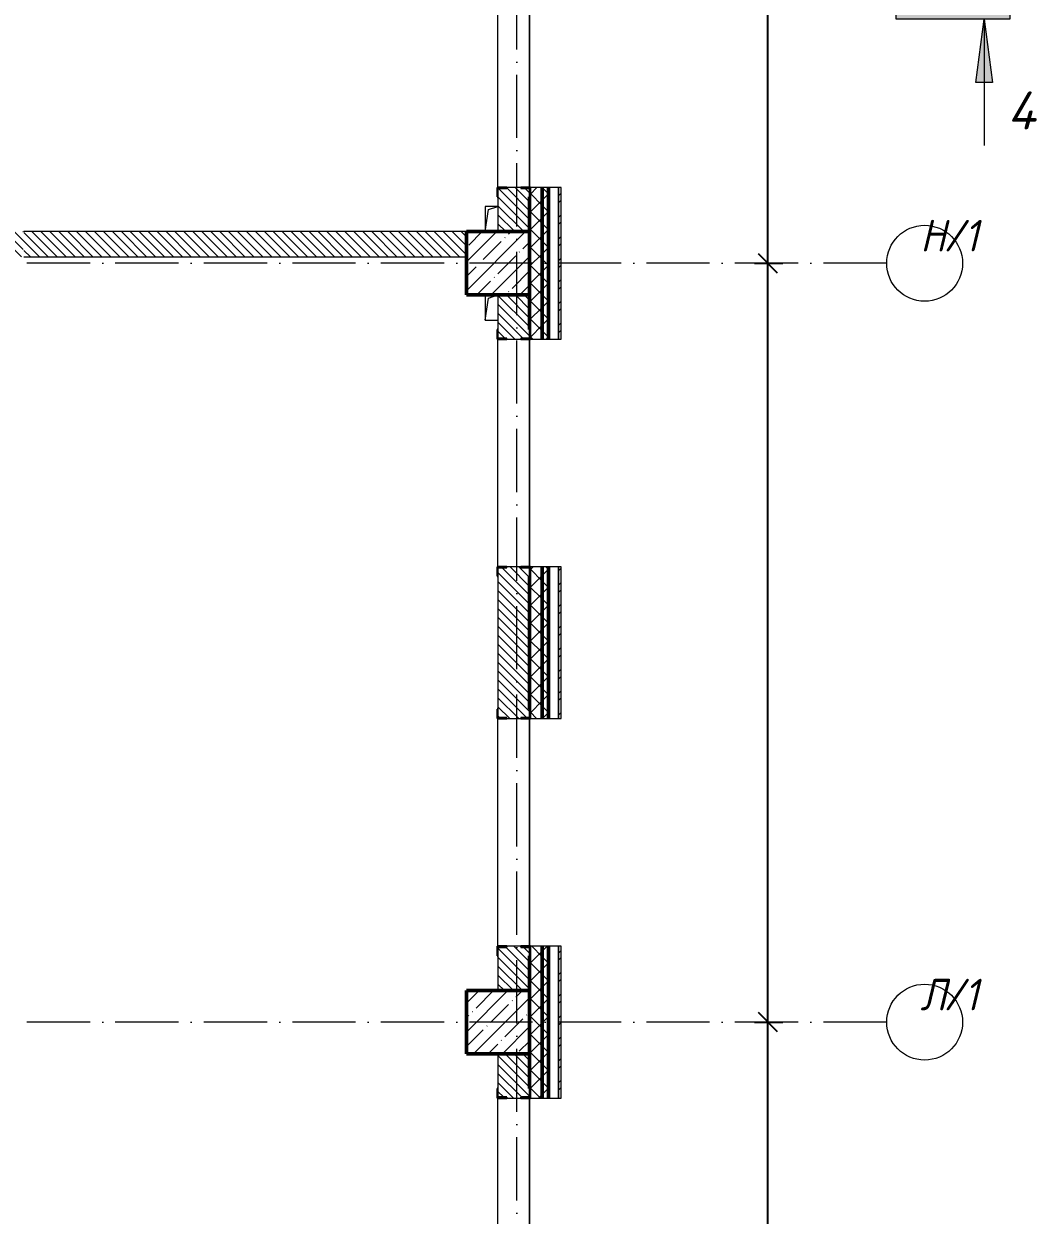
# Model space of a CAD drawing. Header units: millimetres. Extents: x -401725 to 250493, y 305116 to 802890.
# Drawn here: x 241935 to 249950, y 329991 to 339410 of the extents above; entities that cross this region are included whole.
import ezdxf

# ---------------------------------------------------------------- set-up
doc = ezdxf.new("R2010")
doc.units = ezdxf.units.MM
doc.linetypes.add('50_200_ШТРИХ_1Т_ш5_п1_п1_', pattern=[700, 500, -100, 0, -100])
for name, color, linetype, lineweight in [('A-____-____-DIMS', 7, 'Continuous', 9), ('A-GENM-____-MCUT', 7, 'Continuous', 25), ('A-GENM-____-OTLN', 7, 'Continuous', 9), ('A-GENM-____-OTLN-1', 7, 'Continuous', 25), ('A-WALL-____-MCUT-2', 7, 'Continuous', 50), ('A-WALL-____-MCUT-3', 7, 'Continuous', 9), ('A-WALL-____-OTLN', 7, 'Continuous', 9), ('A-WALL-____-PATT-1', 7, 'Continuous', 9), ('A-WALL-FNSH-MCUT-1', 7, 'Continuous', 9), ('G-____-____-SYMB', 7, 'Continuous', 9), ('S-COLS-____-MCUT', 7, 'Continuous', 50), ('S-COLS-____-OTLN', 7, 'Continuous', 9), ('S-GRID-____-IDEN', 7, 'Continuous', 9), ('S-GRID-____-OTLN-1', 7, '50_200_ШТРИХ_1Т_ш5_п1_п1_', 9)]:
    doc.layers.add(name, color=color, linetype=linetype, lineweight=lineweight)
doc.styles.add('ISOCPEUR_I', font='isocpeui.ttf', dxfattribs={"width": 0.9, "height": 2.5})
doc.styles.add('ISOCPEUR_I_8', font='isocpeui.ttf', dxfattribs={"height": 300})
doc.dimstyles.new('ISO-2_5_0_9К_БОЛЬШОЙ_ОСИ', dxfattribs={"dimscale": 304.8, "dimtxt": 248.995294, "dimasz": 0.492126, "dimexe": 0.393701, "dimexo": 0, "dimgap": 0, "dimtad": 1, "dimdec": 0, "dimzin": 0, "dimdsep": 46, "dimtxsty": 'ISOCPEUR_I', "dimblk1": 'OBLIQUE', "dimblk2": 'OBLIQUE', "dimsah": 1, "dimcen": 0.09, "dimdle": 0.393701, "dimazin": 0, "dimtfac": 1, "dimtdec": 4, "dimtix": 1, "dimtmove": 0, "dimatfit": 3, "dimfxl": 1, "dimtvp": 1, "dimtolj": 1, "dimtzin": 0, "dimarcsym": 2})
pattern_1 = [(135, (144685.44, 312186.367), (-35.35534, -35.35534), [])]
pattern_2 = [(45, (144685.44, 312186.37), (-70.71068, 70.71068), []), (135, (144685.44, 312186.37), (-70.71068, -70.71068), [])]

# ---------------------------------------------------------------- blocks, each defined once
blk = doc.blocks.new('BSC_Колонна _Прямоугольная - 500х500-V31-АР1_План отверстий 3 этажа в осях 1-64_А-ГГ')
at = {"layer": 'S-COLS-____-OTLN'}
h = blk.add_hatch(dxfattribs=at)
h.set_pattern_fill('FP_68', color=256, style=0, pattern_type=2)
h.set_pattern_definition([(45, (-101000, -25331.04), (-114.04925, 114.04925), []), (45, (-100885.95, -25331.04), (-114.04925, 114.04925), [201.613, -40.323, 3.353, -36.97])])
h.paths.add_polyline_path([(-250, -250), (250, -250), (250, 250), (-250, 250)], flags=0)
at = {"layer": 'S-COLS-____-MCUT'}
for p, q in [((250, 250), (-250, 250)), ((-250, 250), (-250, -250)), ((250, -250), (250, 250)), ((-250, -250), (250, -250))]:
    blk.add_line(p, q, dxfattribs=at)
blk = doc.blocks.new('BSC_Колонна _Прямоугольная - 500х500-V37-АР1_План отверстий 3 этажа в осях 1-64_А-ГГ')
at = {"layer": 'S-COLS-____-OTLN'}
h = blk.add_hatch(dxfattribs=at)
h.set_pattern_fill('FP_74', color=256, style=0, pattern_type=2)
h.set_pattern_definition([(45, (-101000, -19331.04), (-114.04925, 114.04925), []), (45, (-100885.95, -19331.04), (-114.04925, 114.04925), [201.613, -40.323, 3.353, -36.97])])
h.paths.add_polyline_path([(-250, -250), (250, -250), (250, 250), (-250, 250)], flags=0)
at = {"layer": 'S-COLS-____-MCUT'}
for p, q in [((250, 250), (-250, 250)), ((-250, 250), (-250, -250)), ((250, -250), (250, 250)), ((-250, -250), (250, -250))]:
    blk.add_line(p, q, dxfattribs=at)
blk = doc.blocks.new('Фахверк_СКБ_Уголок - 250_2700-27497298-АР1_План отверстий 3 этажа в осях 1-64_А-ГГ')
at = {"layer": 'A-GENM-____-MCUT'}
for p, q in [((200, 181), (125, 181)), ((125, 181), (125, 106)), ((125, 106), (131, 106)), ((131, 106), (131, 175)), ((131, 175), (200, 175)), ((200, 175), (200, 181)), ((131, -6), (125, -6)), ((125, -6), (125, -81)), ((125, -81), (200, -81)), ((131, -75), (131, -6)), ((200, -75), (131, -75)), ((200, -81), (200, -75))]:
    blk.add_line(p, q, dxfattribs=at)
blk = doc.blocks.new('AR_Отверстие прямоугольное _в плите_ - AR_Отверстие прямоугольное _в плите_-V179-АР1_План отверстий 3 этажа в осях 1-64_А-ГГ')
at = {"layer": 'A-GENM-____-OTLN'}
for p, q in [((50, 100), (-50, 100)), ((-50, 100), (-50, -100)), ((-25, 75), (50, 100)), ((-50, -100), (-25, 75))]:
    blk.add_line(p, q, dxfattribs=at)
blk = doc.blocks.new('AR_Отверстие прямоугольное _в плите_ - AR_Отверстие прямоугольное _в плите_-V178-АР1_План отверстий 3 этажа в осях 1-64_А-ГГ')
at = {"layer": 'A-GENM-____-OTLN'}
for p, q in [((-50, 100), (-50, -100)), ((-25, 75), (50, 100)), ((-50, -100), (-25, 75)), ((-50, -100), (50, -100))]:
    blk.add_line(p, q, dxfattribs=at)
blk = doc.blocks.new('Ось сетки - Круг_Ø6_00__ISO-2_5_0_9K_-25732049-АР1_План отверстий 3 этажа в осях 1-64_А-ГГ')
at = {"layer": 'S-GRID-____-IDEN'}
blk.add_circle((0, 0), 3, dxfattribs=at)
blk = doc.blocks.new('_Oblique')
at = {"color": 0, "linetype": 'ByBlock', "lineweight": -2}
blk.add_line((-0.5, -0.5), (0.5, 0.5), dxfattribs=at)
blk = doc.blocks.new('*D10164')
at = {"layer": 'A-____-____-DIMS', "color": 0, "lineweight": -2, "transparency": 16777216}
for p, q in [((247819.7, 328397.4), (247819.7, 331637.4)), ((247713.6, 331517.4), (247939.7, 331517.4)), ((247713.6, 328517.4), (247939.7, 328517.4))]:
    blk.add_line(p, q, dxfattribs=at)
at = {"layer": 'Defpoints', "color": 0, "transparency": 16777216}
for p in [(247713.6, 331517.4), (247819.7, 331517.4), (247713.6, 328517.4)]:
    blk.add_point(p, dxfattribs=at)
at = {"layer": 'A-____-____-DIMS', "color": 0, "lineweight": -2, "transparency": 16777216, "xscale": 150, "yscale": 150, "zscale": 150}
for p, rotation in [((247819.7, 331517.4), 90), ((247819.7, 328517.4), 270)]:
    blk.add_blockref('_Oblique', p, dxfattribs=dict(at, rotation=rotation))
at = {"layer": 'A-____-____-DIMS', "color": 0, "transparency": 16777216, "insert": (247818.4, 330017.4), "char_height": 2.5, "width": 758.478, "attachment_point": 5, "rotation": 90, "style": 'ISOCPEUR_I'}
blk.add_mtext('\\A1;3000', dxfattribs=at)
blk = doc.blocks.new('*D10165')
at = {"layer": 'A-____-____-DIMS', "color": 0, "lineweight": -2, "transparency": 16777216}
for p, q in [((247819.7, 331397.4), (247819.7, 337637.4)), ((247713.6, 337517.4), (247939.7, 337517.4)), ((247713.6, 331517.4), (247939.7, 331517.4))]:
    blk.add_line(p, q, dxfattribs=at)
at = {"layer": 'Defpoints', "color": 0, "transparency": 16777216}
for p in [(247713.6, 337517.4), (247819.7, 337517.4), (247713.6, 331517.4)]:
    blk.add_point(p, dxfattribs=at)
at = {"layer": 'A-____-____-DIMS', "color": 0, "lineweight": -2, "transparency": 16777216, "xscale": 150, "yscale": 150, "zscale": 150}
for p, rotation in [((247819.7, 337517.4), 90), ((247819.7, 331517.4), 270)]:
    blk.add_blockref('_Oblique', p, dxfattribs=dict(at, rotation=rotation))
at = {"layer": 'A-____-____-DIMS', "color": 0, "transparency": 16777216, "insert": (247818.4, 334517.4), "char_height": 2.5, "width": 758.478, "attachment_point": 5, "rotation": 90, "style": 'ISOCPEUR_I'}
blk.add_mtext('\\A1;6000', dxfattribs=at)
blk = doc.blocks.new('*D10166')
at = {"layer": 'A-____-____-DIMS', "color": 0, "lineweight": -2, "transparency": 16777216}
for p, q in [((247819.7, 337397.4), (247819.7, 340637.4)), ((247713.6, 340517.4), (247939.7, 340517.4)), ((247713.6, 337517.4), (247939.7, 337517.4))]:
    blk.add_line(p, q, dxfattribs=at)
at = {"layer": 'Defpoints', "color": 0, "transparency": 16777216}
for p in [(247713.6, 340517.4), (247819.7, 340517.4), (247713.6, 337517.4)]:
    blk.add_point(p, dxfattribs=at)
at = {"layer": 'A-____-____-DIMS', "color": 0, "lineweight": -2, "transparency": 16777216, "xscale": 150, "yscale": 150, "zscale": 150}
for p, rotation in [((247819.7, 340517.4), 90), ((247819.7, 337517.4), 270)]:
    blk.add_blockref('_Oblique', p, dxfattribs=dict(at, rotation=rotation))
at = {"layer": 'A-____-____-DIMS', "color": 0, "transparency": 16777216, "insert": (247818.4, 339017.4), "char_height": 2.5, "width": 758.478, "attachment_point": 5, "rotation": 90, "style": 'ISOCPEUR_I'}
blk.add_mtext('\\A1;3000', dxfattribs=at)
blk = doc.blocks.new('Разрез - Концевая часть разреза-18266132-АР1_План отверстий 3 этажа в осях 1-64_А-ГГ')
at = {"layer": 'G-____-____-SYMB'}
for points in [[(0, 0.5), (0, -0.5), (-9, -0.5), (-9, 0.5)], [(-6.292, -5.5), (-7.609, -5.5), (-6.95, -0.5)]]:
    blk.add_hatch(color=256, dxfattribs=at).paths.add_polyline_path(points, flags=0)
for p, q in [((0, 0.5), (-9, 0.5)), ((-9, 0.5), (-9, -0.5)), ((0, -0.5), (0, 0.5)), ((-9, -0.5), (0, -0.5)), ((-6.95, -0.5), (-7.609, -5.5)), ((-6.95, -0.5), (-6.95, -10.5)), ((-6.292, -5.5), (-6.95, -0.5)), ((-7.609, -5.5), (-6.292, -5.5))]:
    blk.add_line(p, q, dxfattribs=at)

msp = doc.modelspace()

# ---------------------------------------------------------------- hatches: boundary and pattern name
at = {"layer": 'A-WALL-____-PATT-1'}
h = msp.add_hatch(dxfattribs=at)
h.set_pattern_fill('FP_1', color=256, style=0, pattern_type=2)
h.set_pattern_definition(pattern_2)
h.paths.add_polyline_path([(246035.4376, 310167.4093), (246035.4376, 311117.4093), (245941.4376, 311117.4093), (245941.4376, 311042.4093), (245935.4376, 311042.4093), (245935.4376, 310167.4093)], flags=0)
h.paths.add_polyline_path([(245941.4376, 312917.4093), (246035.4376, 312917.4093), (246035.4376, 314117.4093), (245941.4376, 314117.4093), (245941.4376, 314042.4093), (245935.4376, 314042.4093), (245935.4376, 312992.4093), (245941.4376, 312992.4093), (245941.4376, 312920.4207)], flags=0)
h.paths.add_polyline_path([(246035.4376, 315917.4093), (246035.4376, 317117.4093), (245941.4376, 317117.4093), (245941.4376, 317042.4093), (245935.4376, 317042.4093), (245935.4376, 315992.4093), (245941.4376, 315992.4093), (245941.4376, 315917.4093)], flags=0)
h.paths.add_polyline_path([(246035.4376, 318917.4093), (246035.4376, 320117.4093), (245941.4376, 320117.4093), (245941.4376, 320042.4093), (245935.4376, 320042.4093), (245935.4376, 318992.4093), (245941.4376, 318992.4093), (245941.4376, 318917.4093)], flags=0)
h.paths.add_polyline_path([(245941.4376, 321917.4093), (246035.4376, 321917.4093), (246035.4376, 323117.4093), (245941.4376, 323117.4093), (245941.4376, 323042.4093), (245935.4376, 323042.4093), (245935.4376, 321992.4093), (245941.4376, 321992.4093), (245941.4376, 321923.4093)], flags=0)
h.paths.add_polyline_path([(245941.4376, 327917.4093), (246035.4376, 327917.4093), (246035.4376, 329117.4093), (245941.4376, 329117.4093), (245941.4376, 329042.4093), (245935.4376, 329042.4093), (245935.4376, 327992.4093), (245941.4376, 327992.4093), (245941.4376, 327923.4093)], flags=0)
h.paths.add_polyline_path([(245941.4376, 330917.4093), (246035.4376, 330917.4093), (246035.4376, 332117.4093), (245941.4376, 332117.4093), (245941.4376, 332042.4093), (245935.4376, 332042.4093), (245935.4376, 330992.4093), (245941.4376, 330992.4093), (245941.4376, 330923.4093)], flags=0)
h.paths.add_polyline_path([(246035.4376, 333917.4093), (246035.4376, 335117.4093), (245941.4376, 335117.4093), (245941.4376, 335042.4093), (245935.4376, 335042.4093), (245935.4376, 333992.4093), (245941.4376, 333992.4093), (245941.4376, 333917.4093)], flags=0)
h.paths.add_polyline_path([(245941.4376, 336917.4093), (246035.4376, 336917.4093), (246035.4376, 338117.4093), (245941.4376, 338117.4093), (245941.4376, 338042.4093), (245935.4376, 338042.4093), (245935.4376, 336992.4093), (245941.4376, 336992.4093), (245941.4376, 336923.4093)], flags=0)
h.paths.add_polyline_path([(246035.4376, 339917.4093), (246035.4376, 341117.4093), (245941.4376, 341117.4093), (245941.4376, 341042.4093), (245935.4376, 341042.4093), (245935.4376, 339992.4093), (245941.4376, 339992.4093), (245941.4376, 339917.4093)], flags=0)
h.paths.add_polyline_path([(246035.4376, 345917.4093), (246035.4376, 347117.4093), (245941.4376, 347117.4093), (245941.4376, 347042.4093), (245935.4376, 347042.4093), (245935.4376, 345992.4093), (245941.4376, 345992.4093), (245941.4376, 345917.4093)], flags=0)
h.paths.add_polyline_path([(245941.4376, 348917.4093), (246035.4376, 348917.4093), (246035.4376, 350117.4093), (245941.4376, 350117.4093), (245941.4376, 350042.4093), (245935.4376, 350042.4093), (245935.4376, 348992.4093), (245941.4376, 348992.4093), (245941.4376, 348923.4093)], flags=0)
h.paths.add_polyline_path([(246035.4376, 351917.4093), (246035.4376, 353117.4093), (245941.4376, 353117.4093), (245941.4376, 353042.4093), (245935.4376, 353042.4093), (245935.4376, 351992.4093), (245941.4376, 351992.4093), (245941.4376, 351917.4093)], flags=0)
h.paths.add_polyline_path([(246035.4376, 357917.4093), (246035.4376, 358982.4093), (245935.4376, 358982.4093), (245935.4376, 357992.4093), (245941.4376, 357992.4093), (245941.4376, 357917.4093)], flags=0)
h = msp.add_hatch(dxfattribs=at)
h.set_pattern_fill('FP_1', color=256, style=0, pattern_type=2)
h.set_pattern_definition(pattern_2)
h.paths.add_polyline_path([(246035.4376, 310117.4093), (246085.4376, 310117.4093), (246085.4376, 311117.4093), (246035.4376, 311117.4093), (246035.4376, 310167.4093)], flags=0)
h.paths.add_polyline_path([(246035.4376, 312917.4093), (246085.4376, 312917.4093), (246085.4376, 314117.4093), (246035.4376, 314117.4093), (246035.4376, 312920.4207)], flags=0)
h.paths.add_polyline_path([(246085.4376, 315917.4093), (246085.4376, 317117.4093), (246035.4376, 317117.4093), (246035.4376, 315917.4093)], flags=0)
h.paths.add_polyline_path([(246085.4376, 318917.4093), (246085.4376, 320117.4093), (246035.4376, 320117.4093), (246035.4376, 318917.4093)], flags=0)
h.paths.add_polyline_path([(246035.4376, 321917.4093), (246085.4376, 321917.4093), (246085.4376, 323117.4093), (246035.4376, 323117.4093), (246035.4376, 322380.7548)], flags=0)
h.paths.add_polyline_path([(246035.4376, 327917.4093), (246085.4376, 327917.4093), (246085.4376, 329117.4093), (246035.4376, 329117.4093), (246035.4376, 328400.9674)], flags=0)
h.paths.add_polyline_path([(246085.4376, 330917.4093), (246085.4376, 332117.4093), (246035.4376, 332117.4093), (246035.4376, 330917.4093)], flags=0)
h.paths.add_polyline_path([(246085.4376, 333917.4093), (246085.4376, 335117.4093), (246035.4376, 335117.4093), (246035.4376, 333917.4093)], flags=0)
h.paths.add_polyline_path([(246035.4376, 336917.4093), (246085.4376, 336917.4093), (246085.4376, 338117.4093), (246035.4376, 338117.4093), (246035.4376, 337001.2712)], flags=0)
h.paths.add_polyline_path([(246035.4376, 339917.4093), (246085.4376, 339917.4093), (246085.4376, 341117.4093), (246035.4376, 341117.4093), (246035.4376, 340441.3927)], flags=0)
h.paths.add_polyline_path([(246035.4376, 345917.4093), (246085.4376, 345917.4093), (246085.4376, 347117.4093), (246035.4376, 347117.4093), (246035.4376, 346461.6053)], flags=0)
h.paths.add_polyline_path([(246085.4376, 348917.4093), (246085.4376, 350117.4093), (246035.4376, 350117.4093), (246035.4376, 348917.4093)], flags=0)
h.paths.add_polyline_path([(246035.4376, 351917.4093), (246085.4376, 351917.4093), (246085.4376, 353117.4093), (246035.4376, 353117.4093), (246035.4376, 352481.818)], flags=0)
h.paths.add_polyline_path([(246035.4376, 357917.4093), (246085.4376, 357917.4093), (246085.4376, 358982.4093), (246035.4376, 358982.4093), (246035.4376, 358502.0306)], flags=0)
h = msp.add_hatch(dxfattribs=at)
h.set_pattern_fill('FP_3', color=256, style=0, pattern_type=2)
h.set_pattern_definition([(45, (144685.44, 312186.37), (-85.53659, 85.53659), []), (45, (144742.46, 312186.37), (-85.53659, 85.53659), [])])
h.paths.add_polyline_path([(246165.4376, 310017.4093), (246185.4376, 310017.4093), (246185.4376, 311117.4093), (246165.4376, 311117.4093), (246165.4376, 310037.4093)], flags=0)
h.paths.add_polyline_path([(246185.4376, 312917.4093), (246185.4376, 314117.4093), (246165.4376, 314117.4093), (246165.4376, 312917.4093)], flags=0)
h.paths.add_polyline_path([(246165.4376, 315917.4093), (246185.4376, 315917.4093), (246185.4376, 317117.4093), (246165.4376, 317117.4093), (246165.4376, 316360.5422)], flags=0)
h.paths.add_polyline_path([(246165.4376, 318917.4093), (246185.4376, 318917.4093), (246185.4376, 320117.4093), (246165.4376, 320117.4093), (246165.4376, 318940.6333)], flags=0)
h.paths.add_polyline_path([(246185.4376, 321917.4093), (246185.4376, 323117.4093), (246165.4376, 323117.4093), (246165.4376, 321917.4093)], flags=0)
h.paths.add_polyline_path([(246185.4376, 327917.4093), (246185.4376, 329117.4093), (246165.4376, 329117.4093), (246165.4376, 327917.4093)], flags=0)
h.paths.add_polyline_path([(246185.4376, 330917.4093), (246185.4376, 332117.4093), (246165.4376, 332117.4093), (246165.4376, 330917.4093)], flags=0)
h.paths.add_polyline_path([(246185.4376, 333917.4093), (246185.4376, 335117.4093), (246165.4376, 335117.4093), (246165.4376, 333917.4093)], flags=0)
h.paths.add_polyline_path([(246165.4376, 336917.4093), (246185.4376, 336917.4093), (246185.4376, 338117.4093), (246165.4376, 338117.4093), (246165.4376, 337001.2712)], flags=0)
h.paths.add_polyline_path([(246185.4376, 339917.4093), (246185.4376, 341117.4093), (246165.4376, 341117.4093), (246165.4376, 339917.4093)], flags=0)
h.paths.add_polyline_path([(246185.4376, 345917.4093), (246185.4376, 347117.4093), (246165.4376, 347117.4093), (246165.4376, 345917.4093)], flags=0)
h.paths.add_polyline_path([(246165.4376, 348917.4093), (246185.4376, 348917.4093), (246185.4376, 350117.4093), (246165.4376, 350117.4093), (246165.4376, 349041.6964)], flags=0)
h.paths.add_polyline_path([(246185.4376, 351917.4093), (246185.4376, 353117.4093), (246165.4376, 353117.4093), (246165.4376, 351917.4093)], flags=0)
h.paths.add_polyline_path([(246185.4376, 357917.4093), (246185.4376, 358982.4093), (246165.4376, 358982.4093), (246165.4376, 357917.4093)], flags=0)
h = msp.add_hatch(dxfattribs=at)
h.set_pattern_fill('FP_6', color=256, style=0, pattern_type=2)
h.set_pattern_definition(pattern_1)
h.paths.add_polyline_path([(245685.4376, 337767.4093), (245935.4376, 337767.4093), (245935.4376, 338111.4093), (245866.4376, 338111.4093), (245866.4376, 338117.4093), (245754.4376, 338117.4093), (245754.4376, 338111.4093), (245685.4376, 338111.4093), (245685.4376, 337861.3016)], flags=0)
h.paths.add_polyline_path([(245866.4376, 339917.4093), (245866.4376, 339923.4093), (245935.4376, 339923.4093), (245935.4376, 340267.4093), (245685.4376, 340267.4093), (245685.4376, 339923.4093), (245754.4376, 339923.4093), (245754.4376, 339917.4093)], flags=0)
h = msp.add_hatch(dxfattribs=at)
h.set_pattern_fill('FP_6', color=256, style=0, pattern_type=2)
h.set_pattern_definition(pattern_1)
h.paths.add_polyline_path([(245435.4376, 337567.4093), (245435.4376, 337767.4093), (241935.4376, 337767.4093), (241935.4376, 337698.4093), (241929.4376, 337698.4093), (241929.4376, 337767.4093), (238435.4376, 337767.4093), (238435.4376, 337567.4093), (241929.4376, 337567.4093), (241929.4376, 337636.4093), (241935.4376, 337636.4093), (241935.4376, 337567.4093), (245417.2251, 337567.4093)], flags=0)
h = msp.add_hatch(dxfattribs=at)
h.set_pattern_fill('FP_6', color=256, style=0, pattern_type=2)
h.set_pattern_definition(pattern_1)
h.paths.add_polyline_path([(245935.4376, 331767.4093), (245935.4376, 332111.4093), (245866.4376, 332111.4093), (245866.4376, 332117.4093), (245754.4376, 332117.4093), (245754.4376, 332111.4093), (245685.4376, 332111.4093), (245685.4376, 331767.4093)], flags=0)
h.paths.add_polyline_path([(245866.4376, 333917.4093), (245866.4376, 333923.4093), (245935.4376, 333923.4093), (245935.4376, 335111.4093), (245866.4376, 335111.4093), (245866.4376, 335117.4093), (245754.4376, 335117.4093), (245754.4376, 335111.4093), (245685.4376, 335111.4093), (245685.4376, 333923.4093), (245754.4376, 333923.4093), (245754.4376, 333917.4093)], flags=0)
h.paths.add_polyline_path([(245754.4376, 336917.4093), (245866.4376, 336917.4093), (245866.4376, 336923.4093), (245935.4376, 336923.4093), (245935.4376, 337267.4093), (245685.4376, 337267.4093), (245685.4376, 336923.4093), (245754.4376, 336923.4093)], flags=0)
h = msp.add_hatch(dxfattribs=at)
h.set_pattern_fill('FP_6', color=256, style=0, pattern_type=2)
h.set_pattern_definition(pattern_1)
h.paths.add_polyline_path([(245866.4376, 328767.4093), (245935.4376, 328767.4093), (245935.4376, 329111.4093), (245866.4376, 329111.4093), (245866.4376, 329117.4093), (245754.4376, 329117.4093), (245754.4376, 329111.4093), (245685.4376, 329111.4093), (245685.4376, 328767.4093)], flags=0)
h.paths.add_polyline_path([(245866.4376, 330917.4093), (245866.4376, 330923.4093), (245935.4376, 330923.4093), (245935.4376, 331267.4093), (245685.4376, 331267.4093), (245685.4376, 330923.4093), (245754.4376, 330923.4093), (245754.4376, 330917.4093)], flags=0)

# ---------------------------------------------------------------- linework, layer by layer
at = {"layer": 'A-WALL-____-MCUT-2'}
for p, q in [((246035.4376, 336917.4093), (246035.4376, 338117.4093)), ((246085.4376, 336917.4093), (246085.4376, 338117.4093)), ((245935.4376, 338042.4093), (245935.4376, 337767.4093)), ((245935.4376, 337767.4093), (245935.4376, 338042.4093)), ((245935.4376, 337267.4093), (245935.4376, 336992.4093)), ((245935.4376, 336992.4093), (245935.4376, 337267.4093)), ((245935.4376, 335042.4093), (245935.4376, 333992.4093)), ((245935.4376, 333992.4093), (245935.4376, 335042.4093)), ((246035.4376, 333917.4093), (246035.4376, 335117.4093)), ((246085.4376, 333917.4093), (246085.4376, 335117.4093)), ((245935.4376, 332042.4093), (245935.4376, 331767.4093)), ((245935.4376, 331767.4093), (245935.4376, 332042.4093)), ((246035.4376, 330917.4093), (246035.4376, 332117.4093)), ((246085.4376, 330917.4093), (246085.4376, 332117.4093)), ((245935.4376, 331267.4093), (245935.4376, 330992.4093)), ((245935.4376, 330992.4093), (245935.4376, 331267.4093))]:
    msp.add_line(p, q, dxfattribs=at)
at = {"layer": 'A-WALL-____-MCUT-3'}
for p, q in [((245866.4376, 338117.4093), (245754.4376, 338117.4093)), ((246165.4376, 338117.4093), (245941.4376, 338117.4093)), ((246165.4376, 336917.4093), (246165.4376, 338117.4093)), ((245685.4376, 338042.4093), (245685.4376, 337767.4093)), ((245435.4376, 337767.4093), (241935.4376, 337767.4093)), ((241935.4376, 337567.4093), (245435.4376, 337567.4093)), ((245685.4376, 337267.4093), (245685.4376, 336992.4093)), ((245754.4376, 336917.4093), (245866.4376, 336917.4093)), ((245941.4376, 336917.4093), (246165.4376, 336917.4093)), ((245685.4376, 335042.4093), (245685.4376, 333992.4093)), ((245866.4376, 335117.4093), (245754.4376, 335117.4093)), ((246165.4376, 335117.4093), (245941.4376, 335117.4093)), ((246165.4376, 333917.4093), (246165.4376, 335117.4093)), ((245754.4376, 333917.4093), (245866.4376, 333917.4093)), ((245941.4376, 333917.4093), (246165.4376, 333917.4093)), ((245685.4376, 332042.4093), (245685.4376, 331767.4093)), ((245866.4376, 332117.4093), (245754.4376, 332117.4093)), ((246165.4376, 332117.4093), (245941.4376, 332117.4093)), ((246165.4376, 330917.4093), (246165.4376, 332117.4093)), ((245685.4376, 331267.4093), (245685.4376, 330992.4093)), ((245754.4376, 330917.4093), (245866.4376, 330917.4093)), ((245941.4376, 330917.4093), (246165.4376, 330917.4093))]:
    msp.add_line(p, q, dxfattribs=at)
at = {"layer": 'A-WALL-____-OTLN'}
for p, q in [((245685.4376, 338117.4093), (245685.4376, 339917.4093)), ((245935.4376, 338117.4093), (245935.4376, 339917.4093)), ((245935.4376, 339917.4093), (245935.4376, 338117.4093)), ((245685.4376, 335117.4093), (245685.4376, 336917.4093)), ((245935.4376, 335117.4093), (245935.4376, 336917.4093)), ((245935.4376, 336917.4093), (245935.4376, 335117.4093)), ((245685.4376, 332117.4093), (245685.4376, 333917.4093)), ((245935.4376, 332117.4093), (245935.4376, 333917.4093)), ((245935.4376, 333917.4093), (245935.4376, 332117.4093)), ((245685.4376, 329117.4093), (245685.4376, 330917.4093)), ((245935.4376, 329117.4093), (245935.4376, 330917.4093)), ((245935.4376, 330917.4093), (245935.4376, 329117.4093))]:
    msp.add_line(p, q, dxfattribs=at)
at = {"layer": 'A-WALL-FNSH-MCUT-1'}
for p, q in [((246185.4376, 338117.4093), (246165.4376, 338117.4093)), ((246165.4376, 338117.4093), (246165.4376, 336917.4093)), ((246185.4376, 336917.4093), (246185.4376, 338117.4093)), ((246165.4376, 336917.4093), (246185.4376, 336917.4093)), ((246185.4376, 335117.4093), (246165.4376, 335117.4093)), ((246165.4376, 335117.4093), (246165.4376, 333917.4093)), ((246185.4376, 333917.4093), (246185.4376, 335117.4093)), ((246165.4376, 333917.4093), (246185.4376, 333917.4093)), ((246185.4376, 332117.4093), (246165.4376, 332117.4093)), ((246165.4376, 332117.4093), (246165.4376, 330917.4093)), ((246185.4376, 330917.4093), (246185.4376, 332117.4093)), ((246165.4376, 330917.4093), (246185.4376, 330917.4093))]:
    msp.add_line(p, q, dxfattribs=at)
at = {"layer": 'S-GRID-____-OTLN-1'}
for p, q in [((245835.4376, 307703.761), (245835.4376, 362067.327)), ((248759.8442, 337517.4093), (237706.702, 337517.4093)), ((248759.8442, 331517.4093), (237706.702, 331517.4093))]:
    msp.add_line(p, q, dxfattribs=at)

# ---------------------------------------------------------------- block references
at = {"layer": 'A-GENM-____-OTLN'}
for name, p in [('AR_Отверстие прямоугольное _в плите_ - AR_Отверстие прямоугольное _в плите_-V179-АР1_План отверстий 3 этажа в осях 1-64_А-ГГ', (245635.4376, 337867.4093)), ('AR_Отверстие прямоугольное _в плите_ - AR_Отверстие прямоугольное _в плите_-V178-АР1_План отверстий 3 этажа в осях 1-64_А-ГГ', (245635.4376, 337167.4093))]:
    msp.add_blockref(name, p, dxfattribs=at)
at = {"layer": 'A-GENM-____-OTLN-1'}
for p, rotation in [((245760.4376, 338242.4093), 269.9999999999999), ((245860.4376, 336792.4093), 89.9999999999999), ((245760.4376, 335242.4093), 269.9999999999999), ((245860.4376, 333792.4093), 89.99999999999993), ((245760.4376, 332242.4093), 269.9999999999999), ((245860.4376, 330792.4093), 89.9999999999999)]:
    msp.add_blockref('Фахверк_СКБ_Уголок - 250_2700-27497298-АР1_План отверстий 3 этажа в осях 1-64_А-ГГ', p, dxfattribs=dict(at, rotation=rotation))
at = {"layer": 'G-____-____-SYMB', "extrusion": (0, 0, -1), "xscale": 99.99999999999993, "yscale": 99.99999999999993, "zscale": 99.99999999999993}
msp.add_blockref('Разрез - Концевая часть разреза-18266132-АР1_План отверстий 3 этажа в осях 1-64_А-ГГ', (-248834.51, 339497.4093), dxfattribs=at)
at = {"layer": 'S-COLS-____-OTLN'}
for name, p in [('BSC_Колонна _Прямоугольная - 500х500-V31-АР1_План отверстий 3 этажа в осях 1-64_А-ГГ', (245685.4376, 337517.4093)), ('BSC_Колонна _Прямоугольная - 500х500-V37-АР1_План отверстий 3 этажа в осях 1-64_А-ГГ', (245685.4376, 331517.4093))]:
    msp.add_blockref(name, p, dxfattribs=at)
at = {"layer": 'S-GRID-____-IDEN', "xscale": 99.99999999999993, "yscale": 99.99999999999993, "zscale": 99.99999999999993}
for p, rotation in [((249059.8442, 337517.4093), 89.9999999999998), ((249059.8442, 331517.4093), 89.99999999999982)]:
    msp.add_blockref('Ось сетки - Круг_Ø6_00__ISO-2_5_0_9K_-25732049-АР1_План отверстий 3 этажа в осях 1-64_А-ГГ', p, dxfattribs=dict(at, rotation=rotation))

# ---------------------------------------------------------------- texts
at = {"layer": 'G-____-____-SYMB', "insert": (249711.1512, 338875.1325), "char_height": 300, "width": 296.624375, "attachment_point": 1, "style": 'ISOCPEUR_I_8'}
msp.add_mtext('\\fISOCPEUR|b0|i1|c204|p34|;4', dxfattribs=at)
at = {"layer": 'S-GRID-____-IDEN', "char_height": 250, "attachment_point": 1, "style": 'ISOCPEUR_I'}
for s, insert, width in [('\\fISOCPEUR|b0|i1|c204|p34|;\\W.9;Н', (249026.0389, 337860.7389), 223.670812), ('/1', (249210.5858, 337860.7389), 346.329), ('\\fISOCPEUR|b0|i1|c204|p34|;\\W.9;Л', (249026.0389, 331860.7389), 223.670812), ('/1', (249210.5858, 331860.7389), 346.329)]:
    msp.add_mtext(s, dxfattribs=dict(at, insert=insert, width=width))

# ---------------------------------------------------------------- dimensions: what is measured, and where the dimension line sits
at = {"layer": 'A-____-____-DIMS'}
for base, p1, p2, override, picture, middle in [((247819.6791, 340517.4093), (247713.6131, 337517.4093), (247713.6131, 340517.4093), {"dimpost": '<>', "dimfxl": 3000}, '*D10166', (247818.4291, 339017.4093)), ((247819.6791, 337517.4093), (247713.6131, 331517.4093), (247713.6131, 337517.4093), {"dimpost": '<>', "dimfxl": 6000}, '*D10165', (247818.4291, 334517.4093)), ((247819.6791, 331517.4093), (247713.6131, 328517.4093), (247713.6131, 331517.4093), {"dimpost": '<>', "dimfxl": 3000}, '*D10164', (247818.4291, 330017.4093))]:
    dim = msp.add_linear_dim(base=base, p1=p1, p2=p2, angle=90, dimstyle='ISO-2_5_0_9К_БОЛЬШОЙ_ОСИ', override=override, dxfattribs=at)
    dim.commit()
    dim.dimension.update_dxf_attribs({"geometry": picture, "text_midpoint": middle})

doc.saveas('drawing.dxf')
